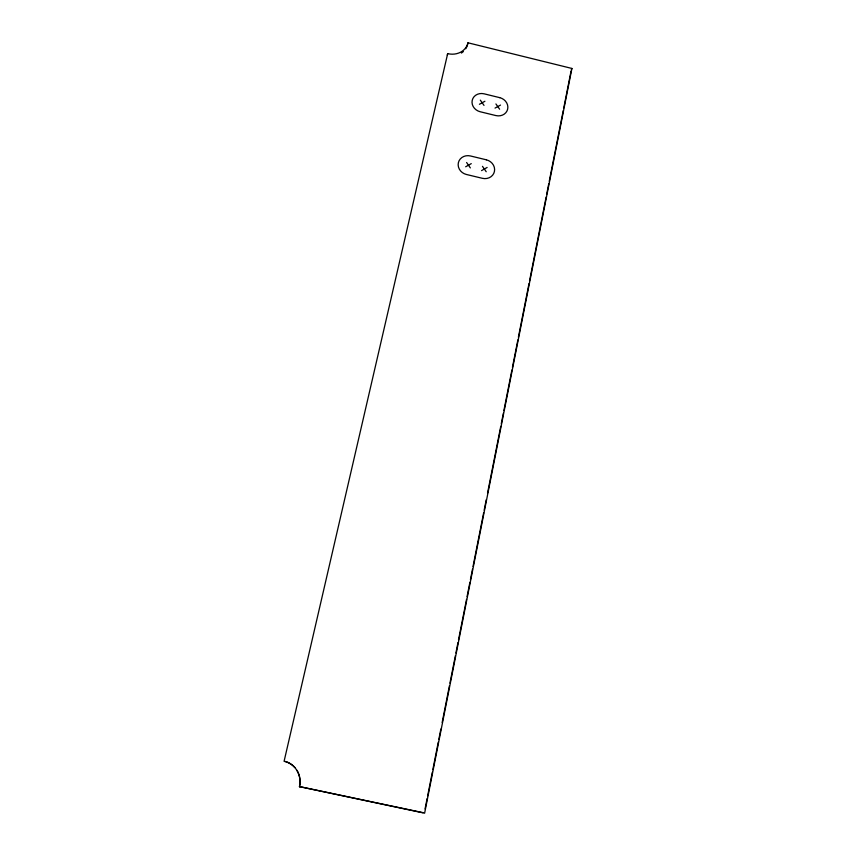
<?xml version="1.0" encoding="UTF-8"?>
<svg xmlns="http://www.w3.org/2000/svg" width="856" height="856" viewBox="0 0 856 856"><rect width="100%" height="100%" fill="white"/><g stroke="black" fill="none" stroke-linecap="round" stroke-linejoin="round"><path stroke-width="1.28" d="M299.482 786.835A21.946 20.737 -67.5 0 0 284.085 761.305L447.677 53.628A17.377 15.312 16.8 0 0 467.986 42.8L571.915 68.448L424.619 813.2L299.482 786.611A21.892 20.672 -67.5 0 0 296.979 770.357M425.047 808.973L427.123 798.488M427.647 795.866L432.312 772.283M432.826 769.662L438.272 742.141M438.796 739.52L440.872 729.045M442.167 722.485L449.421 685.795M449.946 683.174L455.392 655.664M455.906 653.042L457.981 642.556M458.495 639.935L466.541 599.318M467.055 596.696L469.912 582.283M470.425 579.662L472.501 569.176M473.015 566.554L483.651 512.83M484.164 510.208L486.24 499.722M487.535 493.174L500.76 426.341M501.284 423.72L503.36 413.245M503.874 410.623L511.909 369.995M512.434 367.374L517.88 339.864M518.394 337.243L529.019 283.518M529.543 280.896L546.139 197.03M546.652 194.408L548.728 183.922M549.252 181.301L563.248 110.542M563.772 107.92L571.027 71.23M447.335 55.148L447.677 53.628M467.986 42.8L467.601 44.341A17.334 15.28 16.8 0 1 465.728 48.76M571.284 69.924L571.915 68.448M481.554 170.612L487.128 167.455M465.664 166.781L471.271 163.635M495.036 108.091L500.503 105.074M479.414 104.282L484.903 101.265M299.482 786.611L422.971 812.633M495.924 103.951L499.615 109.204M480.323 100.141L484.004 105.395M482.474 166.342L486.208 171.735M466.606 162.512L470.34 167.904M463.353 51.531A17.334 15.28 16.8 0 1 461.352 53.061M285.241 761.423A21.892 20.672 -67.5 0 1 294.913 767.532M486.326 159.804L470.49 155.974A10.411 9.459 19.3 0 0 458.356 162.79A10.411 9.459 19.3 0 0 466.434 174.485L482.345 178.305A10.4 9.448 20.4 0 0 494.426 171.489A10.4 9.448 20.4 0 0 486.326 159.804M499.69 97.638L484.122 93.828A10.24 9.159 19.2 0 0 472.212 100.366A10.24 9.159 19.2 0 0 480.195 111.751L495.838 115.56A10.229 9.149 20.1 0 0 507.683 109.022A10.229 9.149 20.1 0 0 499.69 97.638"/></g></svg>
